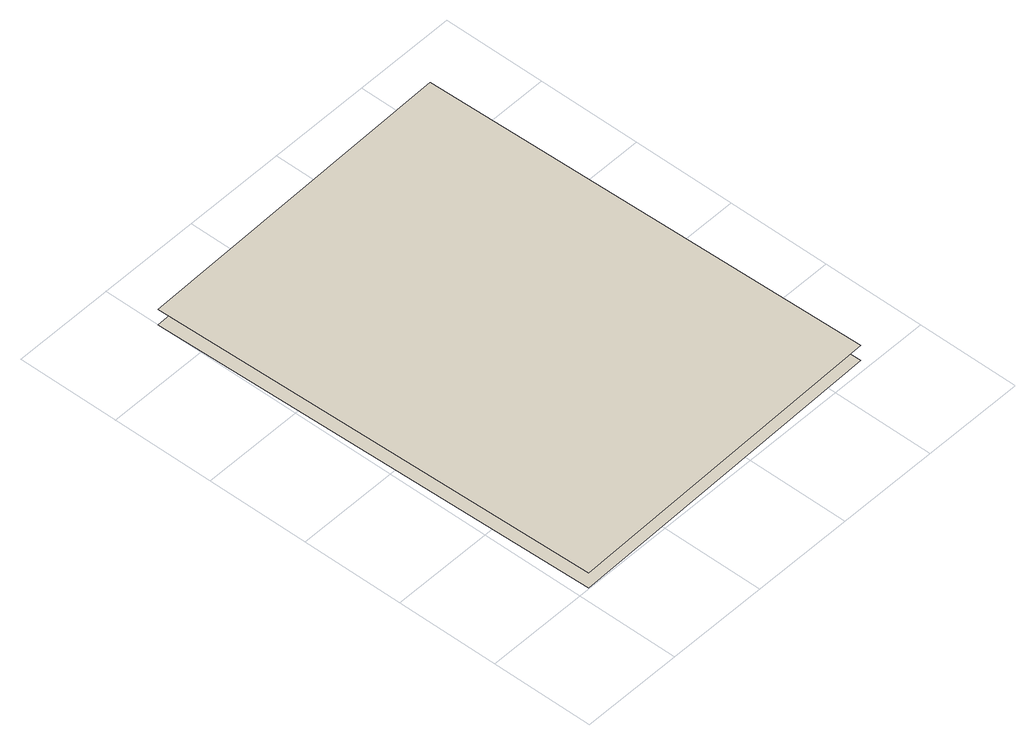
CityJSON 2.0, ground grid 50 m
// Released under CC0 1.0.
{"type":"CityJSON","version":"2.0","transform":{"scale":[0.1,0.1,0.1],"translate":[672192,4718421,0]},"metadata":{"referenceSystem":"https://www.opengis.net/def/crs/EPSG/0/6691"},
"CityObjects":{
"building1":{"type":"Building","attributes":{"measuredHeight":8.5,"storeysAboveGround":2,"yearOfConstruction":2000,"usage":"401"},"geometry":[{"type":"MultiSurface","lod":"1","boundaries":[[[0,1,2,3]],[[4,5,6,7]]]}]}
},
"vertices":[
[2,2225,0],[1642,2266,0],[1698,45,0],[57,4,0],[2,2225,85],[1642,2266,85],[1698,45,85],[57,4,85]
]}
